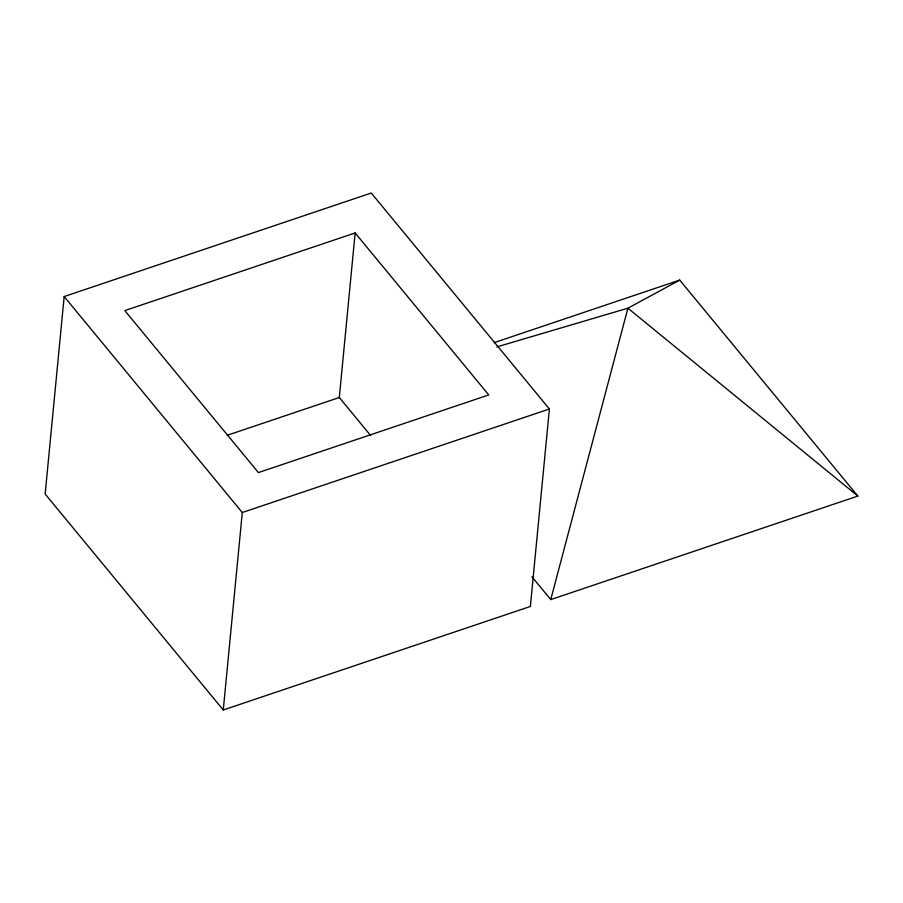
<?xml version="1.0" encoding="UTF-8"?>
<svg xmlns="http://www.w3.org/2000/svg" width="903" height="903" viewBox="0 0 903 903"><rect width="100%" height="100%" fill="white"/><g stroke="black" fill="none" stroke-linecap="round" stroke-linejoin="round"><path stroke-width="1.35" d="M64.169 296.545L45.15 494.009L223.267 709.984L530.377 606.455L549.396 408.991L371.268 193.016L64.169 296.545L242.286 512.52L223.267 709.984M370.681 435.562L339.302 397.512L355.15 232.951L124.817 310.598L258.405 472.585L488.737 394.938L355.15 232.951M550.74 599.592L627.912 308.194L679.733 280.088L857.85 496.063L550.74 599.592L531.946 576.803M494.122 342.655L679.733 280.088M227.466 435.212L339.302 397.512M242.286 512.52L549.396 408.991M496.887 346.899L627.912 308.194L857.85 496.063"/></g></svg>
